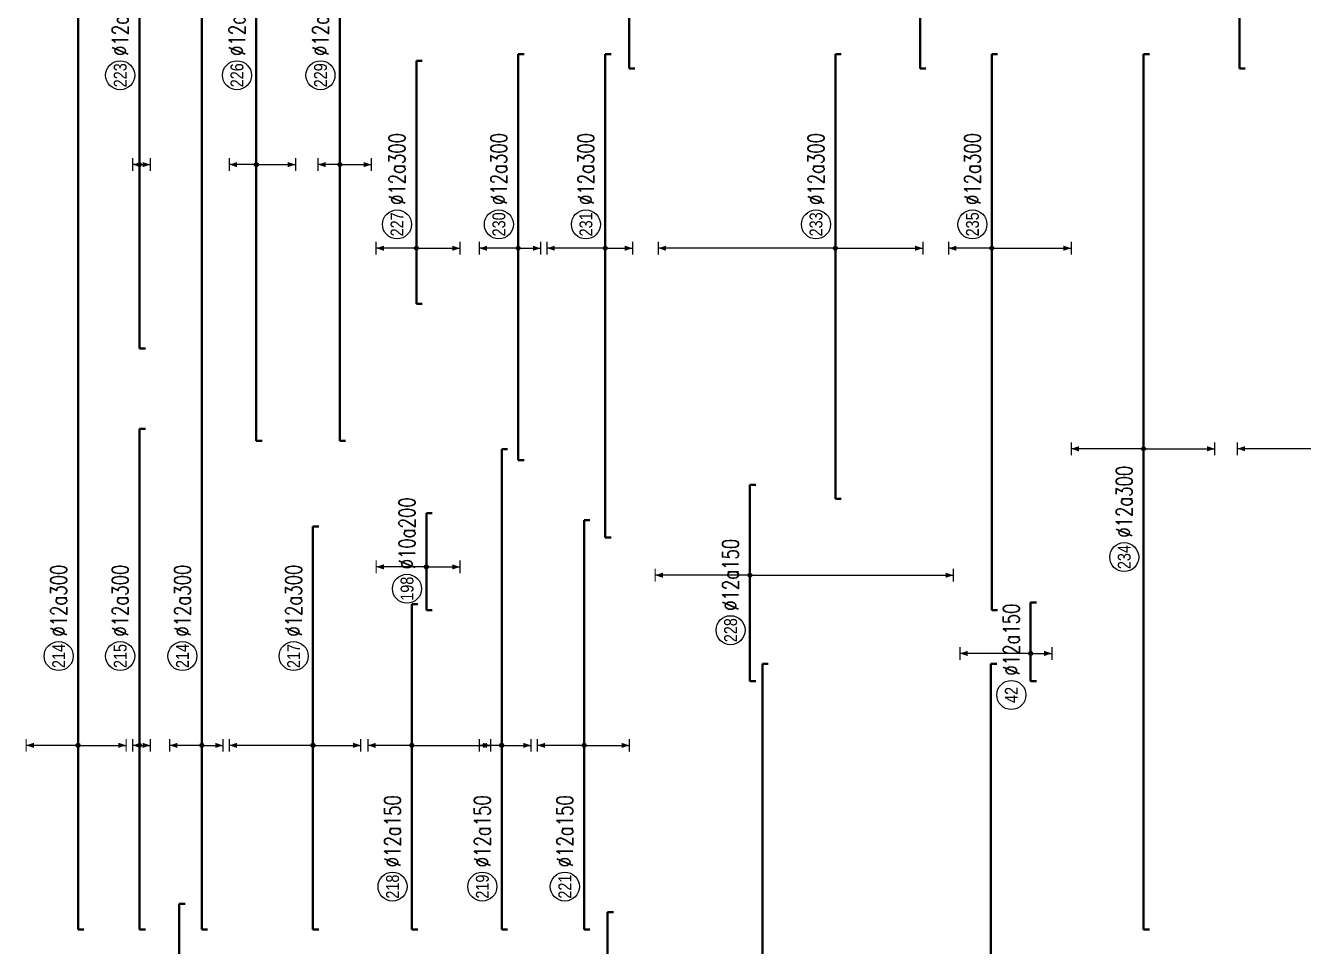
# Model space of a CAD drawing. Header units: millimetres. Extents: x -415354 to 883813, y -531490 to 486716.
# Drawn here: x 26480 to 66100, y -222997 to -194440 of the extents above; entities that cross this region are included whole.
import ezdxf
from ezdxf.enums import TextEntityAlignment as Align

# ---------------------------------------------------------------- set-up
doc = ezdxf.new("R2010")
doc.units = ezdxf.units.MM
doc.header["$MEASUREMENT"] = 0
for name, color, linetype, lineweight in [('NDC_S_DIM', 1, 'Continuous', 15), ('NDC_S_REBAR', 4, 'Continuous', 35), ('NDC_S_VN TEXT', 7, 'Continuous', 20)]:
    doc.layers.add(name, color=color, linetype=linetype, lineweight=lineweight)
doc.styles.add('ARIAL', font='arial.ttf', dxfattribs={"width": 0.8})
doc.styles.add('NDC_EN TXT', font='romans.shx', dxfattribs={"width": 0.8})

# ---------------------------------------------------------------- blocks, each defined once
blk = doc.blocks.new('*U479')
h = blk.add_hatch(color=6)
edge = h.paths.add_edge_path()
edge.add_arc((-2.99, 0), 0.3, 0, 360)
at = {"layer": 'NDC_S_DIM', "color": 8}
for q in [(-2.99, 6.79), (-2.99, -12.21)]:
    blk.add_line((-2.99, 0), q, dxfattribs=at)
for points in [[(-3.99, 6.79, 0.2, 0.2, 0), (-1.99, 6.79, 0, 0, 0)], [(-3.99, -12.21, 0.2, 0.2, 0), (-1.99, -12.21, 0, 0, 0)]]:
    blk.add_lwpolyline(points, format="xyseb", dxfattribs=at)
at = {"layer": 'NDC_S_DIM'}
blk.add_circle((-24.89, 3), 2.25, dxfattribs=at)
at = {"layer": 'NDC_S_DIM', "color": 6}
blk.add_circle((-2.99, 0), 0.3, dxfattribs=at)
at = {"layer": 'NDC_S_DIM', "color": 8}
for points in [[(-3.39, 5.59), (-2.99, 6.79), (-2.59, 5.59)], [(-3.39, -11.01), (-2.99, -12.21), (-2.59, -11.01)]]:
    blk.add_solid(points, dxfattribs=at)
at = {"layer": 'NDC_S_REBAR'}
for p, q in [((0, 0), (-31.53, 0)), ((-31.53, 0), (-31.53, -0.9)), ((0, 0), (18.92, 0)), ((18.92, 0), (18.92, -0.9)), ((-31.53, -0.9), (-31.53, -0.9)), ((18.92, -0.9), (18.92, -0.9))]:
    blk.add_line(p, q, dxfattribs=at)
at = {"layer": 'NDC_S_VN TEXT', "style": 'ARIAL', "width": 0.8}
blk.add_attdef('KHT', text='', height=2, dxfattribs=at).set_placement((-24.89, 3), align=Align.MIDDLE_CENTER)
at = {"layer": 'NDC_S_VN TEXT', "color": 3, "style": 'NDC_EN TXT', "width": 0.75}
blk.add_attdef('DKT', (-21.89, 1.75), '', height=2.5, dxfattribs=at)
blk = doc.blocks.new('*U394')
h = blk.add_hatch(color=6)
edge = h.paths.add_edge_path()
edge.add_arc((-2.99, 0), 0.3, 0, 360)
at = {"layer": 'NDC_S_DIM', "color": 8}
for q in [(-2.99, 16.12), (-2.99, -18.63)]:
    blk.add_line((-2.99, 0), q, dxfattribs=at)
for points in [[(-3.99, 16.12, 0.2, 0.2, 0), (-1.99, 16.12, 0, 0, 0)], [(-3.99, -18.63, 0.2, 0.2, 0), (-1.99, -18.63, 0, 0, 0)]]:
    blk.add_lwpolyline(points, format="xyseb", dxfattribs=at)
at = {"layer": 'NDC_S_DIM'}
blk.add_circle((-19.72, 3), 2.25, dxfattribs=at)
at = {"layer": 'NDC_S_DIM', "color": 6}
blk.add_circle((-2.99, 0), 0.3, dxfattribs=at)
at = {"layer": 'NDC_S_DIM', "color": 8}
for points in [[(-3.39, 14.92), (-2.99, 16.12), (-2.59, 14.92)], [(-3.39, -17.43), (-2.99, -18.63), (-2.59, -17.43)]]:
    blk.add_solid(points, dxfattribs=at)
at = {"layer": 'NDC_S_REBAR'}
for p, q in [((0, 0), (-118.19, 0)), ((-118.19, 0), (-118.19, -0.9)), ((0, 0), (46.51, 0)), ((46.51, 0), (46.51, -0.9)), ((-118.19, -0.9), (-118.19, -0.9)), ((46.51, -0.9), (46.51, -0.9))]:
    blk.add_line(p, q, dxfattribs=at)
at = {"layer": 'NDC_S_VN TEXT', "style": 'ARIAL', "width": 0.8}
blk.add_attdef('KHT', text='', height=2, dxfattribs=at).set_placement((-19.72, 3), align=Align.MIDDLE_CENTER)
at = {"layer": 'NDC_S_VN TEXT', "color": 3, "style": 'NDC_EN TXT', "width": 0.75}
blk.add_attdef('DKT', (-16.72, 1.75), '', height=2.5, dxfattribs=at)
blk = doc.blocks.new('*U407')
h = blk.add_hatch(color=6)
edge = h.paths.add_edge_path()
edge.add_arc((-2.99, 0), 0.3, 0, 360)
at = {"layer": 'NDC_S_DIM', "color": 8}
for q in [(-2.99, 5.95), (-2.99, -4.55)]:
    blk.add_line((-2.99, 0), q, dxfattribs=at)
for points in [[(-3.99, 5.95, 0.2, 0.2, 0), (-1.99, 5.95, 0, 0, 0)], [(-3.99, -4.55, 0.2, 0.2, 0), (-1.99, -4.55, 0, 0, 0)]]:
    blk.add_lwpolyline(points, format="xyseb", dxfattribs=at)
at = {"layer": 'NDC_S_DIM'}
blk.add_circle((-8.62, 3), 2.25, dxfattribs=at)
at = {"layer": 'NDC_S_DIM', "color": 6}
blk.add_circle((-2.99, 0), 0.3, dxfattribs=at)
at = {"layer": 'NDC_S_DIM', "color": 8}
for points in [[(-3.39, 4.75), (-2.99, 5.95), (-2.59, 4.75)], [(-3.39, -3.35), (-2.99, -4.55), (-2.59, -3.35)]]:
    blk.add_solid(points, dxfattribs=at)
at = {"layer": 'NDC_S_REBAR'}
for p, q in [((0, 0), (-35.19, 0)), ((-35.19, 0), (-35.19, -0.9)), ((0, 0), (26.51, 0)), ((26.51, 0), (26.51, -0.9)), ((-35.19, -0.9), (-35.19, -0.9)), ((26.51, -0.9), (26.51, -0.9))]:
    blk.add_line(p, q, dxfattribs=at)
at = {"layer": 'NDC_S_VN TEXT', "style": 'ARIAL', "width": 0.8}
blk.add_attdef('KHT', text='', height=2, dxfattribs=at).set_placement((-8.62, 3), align=Align.MIDDLE_CENTER)
at = {"layer": 'NDC_S_VN TEXT', "color": 3, "style": 'NDC_EN TXT', "width": 0.75}
blk.add_attdef('DKT', (-5.62, 1.75), '', height=2.5, dxfattribs=at)
blk = doc.blocks.new('*U409')
h = blk.add_hatch(color=6)
edge = h.paths.add_edge_path()
edge.add_arc((-2.99, 0), 0.3, 0, 360)
at = {"layer": 'NDC_S_DIM', "color": 8}
for q in [(-2.99, 8.08), (-2.99, -7.92)]:
    blk.add_line((-2.99, 0), q, dxfattribs=at)
for points in [[(-3.99, 8.08, 0.2, 0.2, 0), (-1.99, 8.08, 0, 0, 0)], [(-3.99, -7.92, 0.2, 0.2, 0), (-1.99, -7.92, 0, 0, 0)]]:
    blk.add_lwpolyline(points, format="xyseb", dxfattribs=at)
at = {"layer": 'NDC_S_DIM'}
blk.add_circle((2.1, 3), 2.25, dxfattribs=at)
at = {"layer": 'NDC_S_DIM', "color": 6}
blk.add_circle((-2.99, 0), 0.3, dxfattribs=at)
at = {"layer": 'NDC_S_DIM', "color": 8}
for points in [[(-3.39, 6.88), (-2.99, 8.08), (-2.59, 6.88)], [(-3.39, -6.72), (-2.99, -7.92), (-2.59, -6.72)]]:
    blk.add_solid(points, dxfattribs=at)
at = {"layer": 'NDC_S_REBAR'}
for p, q in [((0, 0), (-35.19, 0)), ((-35.19, 0), (-35.19, -0.9)), ((0, 0), (26.51, 0)), ((26.51, 0), (26.51, -0.9)), ((-35.19, -0.9), (-35.19, -0.9)), ((26.51, -0.9), (26.51, -0.9))]:
    blk.add_line(p, q, dxfattribs=at)
at = {"layer": 'NDC_S_VN TEXT', "style": 'ARIAL', "width": 0.8}
blk.add_attdef('KHT', text='', height=2, dxfattribs=at).set_placement((2.1, 3), align=Align.MIDDLE_CENTER)
at = {"layer": 'NDC_S_VN TEXT', "color": 3, "style": 'NDC_EN TXT', "width": 0.75}
blk.add_attdef('DKT', (5.1, 1.75), '', height=2.5, dxfattribs=at)
blk = doc.blocks.new('*U477')
h = blk.add_hatch(color=6)
edge = h.paths.add_edge_path()
edge.add_arc((-2.99, 0), 0.3, 0, 360)
at = {"layer": 'NDC_S_DIM', "color": 8}
for q in [(-2.99, 8.04), (-2.99, -7.46)]:
    blk.add_line((-2.99, 0), q, dxfattribs=at)
for points in [[(-3.99, 8.04, 0.2, 0.2, 0), (-1.99, 8.04, 0, 0, 0)], [(-3.99, -7.46, 0.2, 0.2, 0), (-1.99, -7.46, 0, 0, 0)]]:
    blk.add_lwpolyline(points, format="xyseb", dxfattribs=at)
at = {"layer": 'NDC_S_DIM'}
blk.add_circle((10.86, 3), 2.25, dxfattribs=at)
at = {"layer": 'NDC_S_DIM', "color": 6}
blk.add_circle((-2.99, 0), 0.3, dxfattribs=at)
at = {"layer": 'NDC_S_DIM', "color": 8}
for points in [[(-3.39, 6.84), (-2.99, 8.04), (-2.59, 6.84)], [(-3.39, -6.26), (-2.99, -7.46), (-2.59, -6.26)]]:
    blk.add_solid(points, dxfattribs=at)
at = {"layer": 'NDC_S_REBAR'}
for p, q in [((0, 0), (-31.53, 0)), ((-31.53, 0), (-31.53, -0.9)), ((0, 0), (183.67, 0)), ((183.67, 0), (183.67, -0.9)), ((-31.53, -0.9), (-31.53, -0.9)), ((183.67, -0.9), (183.67, -0.9))]:
    blk.add_line(p, q, dxfattribs=at)
at = {"layer": 'NDC_S_VN TEXT', "style": 'ARIAL', "width": 0.8}
blk.add_attdef('KHT', text='', height=2, dxfattribs=at).set_placement((10.86, 3), align=Align.MIDDLE_CENTER)
at = {"layer": 'NDC_S_VN TEXT', "color": 3, "style": 'NDC_EN TXT', "width": 0.75}
blk.add_attdef('DKT', (13.86, 1.75), '', height=2.5, dxfattribs=at)
blk = doc.blocks.new('*U483')
h = blk.add_hatch(color=6)
edge = h.paths.add_edge_path()
edge.add_arc((-2.99, 0), 0.3, 0, 360)
at = {"layer": 'NDC_S_DIM', "color": 8}
for q in [(-2.99, 22.73), (-2.99, -48.02)]:
    blk.add_line((-2.99, 0), q, dxfattribs=at)
for points in [[(-3.99, 22.73, 0.2, 0.2, 0), (-1.99, 22.73, 0, 0, 0)], [(-3.99, -48.02, 0.2, 0.2, 0), (-1.99, -48.02, 0, 0, 0)]]:
    blk.add_lwpolyline(points, format="xyseb", dxfattribs=at)
at = {"layer": 'NDC_S_DIM'}
blk.add_circle((10.86, 3), 2.25, dxfattribs=at)
at = {"layer": 'NDC_S_DIM', "color": 6}
blk.add_circle((-2.99, 0), 0.3, dxfattribs=at)
at = {"layer": 'NDC_S_DIM', "color": 8}
for points in [[(-3.39, 21.53), (-2.99, 22.73), (-2.59, 21.53)], [(-3.39, -46.82), (-2.99, -48.02), (-2.59, -46.82)]]:
    blk.add_solid(points, dxfattribs=at)
at = {"layer": 'NDC_S_REBAR'}
for p, q in [((0, 0), (-42.12, 0)), ((-42.12, 0), (-42.12, -0.9)), ((0, 0), (85.35, 0)), ((85.35, 0), (85.35, -0.9)), ((-42.12, -0.9), (-42.12, -0.9)), ((85.35, -0.9), (85.35, -0.9))]:
    blk.add_line(p, q, dxfattribs=at)
at = {"layer": 'NDC_S_VN TEXT', "style": 'ARIAL', "width": 0.8}
blk.add_attdef('KHT', text='', height=2, dxfattribs=at).set_placement((10.86, 3), align=Align.MIDDLE_CENTER)
at = {"layer": 'NDC_S_VN TEXT', "color": 3, "style": 'NDC_EN TXT', "width": 0.75}
blk.add_attdef('DKT', (13.86, 1.75), '', height=2.5, dxfattribs=at)
blk = doc.blocks.new('*U587')
h = blk.add_hatch(color=6)
edge = h.paths.add_edge_path()
edge.add_arc((-2.99, 0), 0.3, 0, 360)
at = {"layer": 'NDC_S_DIM', "color": 8}
for q in [(-2.99, 9.07), (-2.99, -6.92)]:
    blk.add_line((-2.99, 0), q, dxfattribs=at)
for points in [[(-3.99, 9.07, 0.2, 0.2, 0), (-1.99, 9.07, 0, 0, 0)], [(-3.99, -6.92, 0.2, 0.2, 0), (-1.99, -6.92, 0, 0, 0)]]:
    blk.add_lwpolyline(points, format="xyseb", dxfattribs=at)
at = {"layer": 'NDC_S_DIM'}
blk.add_circle((0.25, 3), 2.25, dxfattribs=at)
at = {"layer": 'NDC_S_DIM', "color": 6}
blk.add_circle((-2.99, 0), 0.3, dxfattribs=at)
at = {"layer": 'NDC_S_DIM', "color": 8}
for points in [[(-3.39, 7.87), (-2.99, 9.07), (-2.59, 7.87)], [(-3.39, -5.72), (-2.99, -6.92), (-2.59, -5.72)]]:
    blk.add_solid(points, dxfattribs=at)
at = {"layer": 'NDC_S_REBAR'}
for p, q in [((0, 0), (-35.97, 0)), ((-35.97, 0), (-35.97, -0.9)), ((0, 0), (25.73, 0)), ((25.73, 0), (25.73, -0.9)), ((-35.97, -0.9), (-35.97, -0.9)), ((25.73, -0.9), (25.73, -0.9))]:
    blk.add_line(p, q, dxfattribs=at)
at = {"layer": 'NDC_S_VN TEXT', "style": 'ARIAL', "width": 0.8}
blk.add_attdef('KHT', text='', height=2, dxfattribs=at).set_placement((0.25, 3), align=Align.MIDDLE_CENTER)
at = {"layer": 'NDC_S_VN TEXT', "color": 3, "style": 'NDC_EN TXT', "width": 0.75}
blk.add_attdef('DKT', (3.25, 1.75), '', height=2.5, dxfattribs=at)
blk = doc.blocks.new('*U597')
h = blk.add_hatch(color=6)
edge = h.paths.add_edge_path()
edge.add_arc((-2.99, 0), 0.3, 0, 360)
at = {"layer": 'NDC_S_DIM', "color": 8}
for q in [(-2.99, 31.64), (-2.99, -9.61)]:
    blk.add_line((-2.99, 0), q, dxfattribs=at)
for points in [[(-3.99, 31.64, 0.2, 0.2, 0), (-1.99, 31.64, 0, 0, 0)], [(-3.99, -9.61, 0.2, 0.2, 0), (-1.99, -9.61, 0, 0, 0)]]:
    blk.add_lwpolyline(points, format="xyseb", dxfattribs=at)
at = {"layer": 'NDC_S_DIM'}
blk.add_circle((-19.79, 3), 2.25, dxfattribs=at)
at = {"layer": 'NDC_S_DIM', "color": 6}
blk.add_circle((-2.99, 0), 0.3, dxfattribs=at)
at = {"layer": 'NDC_S_DIM', "color": 8}
for points in [[(-3.39, 30.44), (-2.99, 31.64), (-2.59, 30.44)], [(-3.39, -8.41), (-2.99, -9.61), (-2.59, -8.41)]]:
    blk.add_solid(points, dxfattribs=at)
at = {"layer": 'NDC_S_REBAR'}
for p, q in [((0, 0), (-77.52, 0)), ((-77.52, 0), (-77.52, -0.9)), ((0, 0), (58.18, 0)), ((58.18, 0), (58.18, -0.9)), ((-77.52, -0.9), (-77.52, -0.9)), ((58.18, -0.9), (58.18, -0.9))]:
    blk.add_line(p, q, dxfattribs=at)
at = {"layer": 'NDC_S_VN TEXT', "style": 'ARIAL', "width": 0.8}
blk.add_attdef('KHT', text='', height=2, dxfattribs=at).set_placement((-19.79, 3), align=Align.MIDDLE_CENTER)
at = {"layer": 'NDC_S_VN TEXT', "color": 3, "style": 'NDC_EN TXT', "width": 0.75}
blk.add_attdef('DKT', (-16.79, 1.75), '', height=2.5, dxfattribs=at)
blk = doc.blocks.new('*U1023')
h = blk.add_hatch(color=6)
edge = h.paths.add_edge_path()
edge.add_arc((-2.99, 0), 0.3, 0, 360)
at = {"layer": 'NDC_S_DIM', "color": 8}
for q in [(-2.99, 14.88), (-2.99, -2.37)]:
    blk.add_line((-2.99, 0), q, dxfattribs=at)
for points in [[(-3.99, 14.88, 0.2, 0.2, 0), (-1.99, 14.88, 0, 0, 0)], [(-3.99, -2.37, 0.2, 0.2, 0), (-1.99, -2.37, 0, 0, 0)]]:
    blk.add_lwpolyline(points, format="xyseb", dxfattribs=at)
at = {"layer": 'NDC_S_DIM'}
blk.add_circle((10.86, 3), 2.25, dxfattribs=at)
at = {"layer": 'NDC_S_DIM', "color": 6}
blk.add_circle((-2.99, 0), 0.3, dxfattribs=at)
at = {"layer": 'NDC_S_DIM', "color": 8}
for points in [[(-3.39, 13.68), (-2.99, 14.88), (-2.59, 13.68)], [(-3.39, -1.17), (-2.99, -2.37), (-2.59, -1.17)]]:
    blk.add_solid(points, dxfattribs=at)
at = {"layer": 'NDC_S_REBAR'}
for p, q in [((0, 0), (-42.12, 0)), ((-42.12, 0), (-42.12, -0.9)), ((0, 0), (84.08, 0)), ((84.08, 0), (84.08, -0.9)), ((-42.12, -0.9), (-42.12, -0.9)), ((84.08, -0.9), (84.08, -0.9))]:
    blk.add_line(p, q, dxfattribs=at)
at = {"layer": 'NDC_S_VN TEXT', "style": 'ARIAL', "width": 0.8}
blk.add_attdef('KHT', text='', height=2, dxfattribs=at).set_placement((10.86, 3), align=Align.MIDDLE_CENTER)
at = {"layer": 'NDC_S_VN TEXT', "color": 3, "style": 'NDC_EN TXT', "width": 0.75}
blk.add_attdef('DKT', (13.86, 1.75), '', height=2.5, dxfattribs=at)
blk = doc.blocks.new('*U1024')
h = blk.add_hatch(color=6)
edge = h.paths.add_edge_path()
edge.add_arc((-2.99, 0), 0.3, 0, 360)
at = {"layer": 'NDC_S_DIM', "color": 8}
for q in [(-2.99, 15.81), (-2.99, -16.94)]:
    blk.add_line((-2.99, 0), q, dxfattribs=at)
for points in [[(-3.99, 15.81, 0.2, 0.2, 0), (-1.99, 15.81, 0, 0, 0)], [(-3.99, -16.94, 0.2, 0.2, 0), (-1.99, -16.94, 0, 0, 0)]]:
    blk.add_lwpolyline(points, format="xyseb", dxfattribs=at)
at = {"layer": 'NDC_S_DIM'}
blk.add_circle((-19.72, 3), 2.25, dxfattribs=at)
at = {"layer": 'NDC_S_DIM', "color": 6}
blk.add_circle((-2.99, 0), 0.3, dxfattribs=at)
at = {"layer": 'NDC_S_DIM', "color": 8}
for points in [[(-3.39, 14.61), (-2.99, 15.81), (-2.59, 14.61)], [(-3.39, -15.74), (-2.99, -16.94), (-2.59, -15.74)]]:
    blk.add_solid(points, dxfattribs=at)
at = {"layer": 'NDC_S_REBAR'}
for p, q in [((0, 0), (-102.69, 0)), ((-102.69, 0), (-102.69, -0.9)), ((0, 0), (46.51, 0)), ((46.51, 0), (46.51, -0.9)), ((-102.69, -0.9), (-102.69, -0.9)), ((46.51, -0.9), (46.51, -0.9))]:
    blk.add_line(p, q, dxfattribs=at)
at = {"layer": 'NDC_S_VN TEXT', "style": 'ARIAL', "width": 0.8}
blk.add_attdef('KHT', text='', height=2, dxfattribs=at).set_placement((-19.72, 3), align=Align.MIDDLE_CENTER)
at = {"layer": 'NDC_S_VN TEXT', "color": 3, "style": 'NDC_EN TXT', "width": 0.75}
blk.add_attdef('DKT', (-16.72, 1.75), '', height=2.5, dxfattribs=at)
blk = doc.blocks.new('*U1026')
h = blk.add_hatch(color=6)
edge = h.paths.add_edge_path()
edge.add_arc((-2.99, 0), 0.3, 0, 360)
at = {"layer": 'NDC_S_DIM', "color": 8}
for q in [(-2.99, 7.78), (-2.99, -5.22)]:
    blk.add_line((-2.99, 0), q, dxfattribs=at)
for points in [[(-3.99, 7.78, 0.2, 0.2, 0), (-1.99, 7.78, 0, 0, 0)], [(-3.99, -5.22, 0.2, 0.2, 0), (-1.99, -5.22, 0, 0, 0)]]:
    blk.add_lwpolyline(points, format="xyseb", dxfattribs=at)
at = {"layer": 'NDC_S_DIM'}
blk.add_circle((-6.37, 3), 2.25, dxfattribs=at)
at = {"layer": 'NDC_S_DIM', "color": 6}
blk.add_circle((-2.99, 0), 0.3, dxfattribs=at)
at = {"layer": 'NDC_S_DIM', "color": 8}
for points in [[(-3.39, 6.58), (-2.99, 7.78), (-2.59, 6.58)], [(-3.39, -4.02), (-2.99, -5.22), (-2.59, -4.02)]]:
    blk.add_solid(points, dxfattribs=at)
at = {"layer": 'NDC_S_REBAR'}
for p, q in [((0, 0), (-9.7, 0)), ((-9.7, 0), (-9.7, -0.9)), ((0, 0), (5.35, 0)), ((5.35, 0), (5.35, -0.9)), ((-9.7, -0.9), (-9.7, -0.9)), ((5.35, -0.9), (5.35, -0.9))]:
    blk.add_line(p, q, dxfattribs=at)
at = {"layer": 'NDC_S_VN TEXT', "style": 'ARIAL', "width": 0.8}
blk.add_attdef('KHT', text='', height=2, dxfattribs=at).set_placement((-6.37, 3), align=Align.MIDDLE_CENTER)
at = {"layer": 'NDC_S_VN TEXT', "color": 3, "style": 'NDC_EN TXT', "width": 0.75}
blk.add_attdef('DKT', (-3.37, 1.75), '', height=2.5, dxfattribs=at)
blk = doc.blocks.new('*U1027')
h = blk.add_hatch(color=6)
edge = h.paths.add_edge_path()
edge.add_arc((-2.99, 0), 0.3, 0, 360)
at = {"layer": 'NDC_S_DIM', "color": 8}
for q in [(-2.99, 1.07), (-2.99, -1.68)]:
    blk.add_line((-2.99, 0), q, dxfattribs=at)
for points in [[(-3.99, 1.07, 0.2, 0.2, 0), (-1.99, 1.07, 0, 0, 0)], [(-3.99, -1.68, 0.2, 0.2, 0), (-1.99, -1.68, 0, 0, 0)]]:
    blk.add_lwpolyline(points, format="xyseb", dxfattribs=at)
at = {"layer": 'NDC_S_DIM'}
blk.add_circle((10.86, 3), 2.25, dxfattribs=at)
at = {"layer": 'NDC_S_DIM', "color": 6}
blk.add_circle((-2.99, 0), 0.3, dxfattribs=at)
at = {"layer": 'NDC_S_DIM', "color": 8}
for points in [[(-3.39, -0.13), (-2.99, 1.07), (-2.59, -0.13)], [(-3.39, -0.48), (-2.99, -1.68), (-2.59, -0.48)]]:
    blk.add_solid(points, dxfattribs=at)
at = {"layer": 'NDC_S_REBAR'}
for p, q in [((0, 0), (-31.53, 0)), ((-31.53, 0), (-31.53, -0.9)), ((0, 0), (46.07, 0)), ((46.07, 0), (46.07, -0.9)), ((-31.53, -0.9), (-31.53, -0.9)), ((46.07, -0.9), (46.07, -0.9))]:
    blk.add_line(p, q, dxfattribs=at)
at = {"layer": 'NDC_S_VN TEXT', "style": 'ARIAL', "width": 0.8}
blk.add_attdef('KHT', text='', height=2, dxfattribs=at).set_placement((10.86, 3), align=Align.MIDDLE_CENTER)
at = {"layer": 'NDC_S_VN TEXT', "color": 3, "style": 'NDC_EN TXT', "width": 0.75}
blk.add_attdef('DKT', (13.86, 1.75), '', height=2.5, dxfattribs=at)
blk = doc.blocks.new('*U1028')
h = blk.add_hatch(color=6)
edge = h.paths.add_edge_path()
edge.add_arc((-2.99, 0), 0.3, 0, 360)
at = {"layer": 'NDC_S_DIM', "color": 8}
for q in [(-2.99, 1.07), (-2.99, -1.68)]:
    blk.add_line((-2.99, 0), q, dxfattribs=at)
for points in [[(-3.99, 1.07, 0.2, 0.2, 0), (-1.99, 1.07, 0, 0, 0)], [(-3.99, -1.68, 0.2, 0.2, 0), (-1.99, -1.68, 0, 0, 0)]]:
    blk.add_lwpolyline(points, format="xyseb", dxfattribs=at)
at = {"layer": 'NDC_S_DIM'}
blk.add_circle((10.86, 3), 2.25, dxfattribs=at)
at = {"layer": 'NDC_S_DIM', "color": 6}
blk.add_circle((-2.99, 0), 0.3, dxfattribs=at)
at = {"layer": 'NDC_S_DIM', "color": 8}
for points in [[(-3.39, -0.13), (-2.99, 1.07), (-2.59, -0.13)], [(-3.39, -0.48), (-2.99, -1.68), (-2.59, -0.48)]]:
    blk.add_solid(points, dxfattribs=at)
at = {"layer": 'NDC_S_REBAR'}
for p, q in [((0, 0), (-31.53, 0)), ((-31.53, 0), (-31.53, -0.9)), ((0, 0), (93.62, 0)), ((93.62, 0), (93.62, -0.9)), ((-31.53, -0.9), (-31.53, -0.9)), ((93.62, -0.9), (93.62, -0.9))]:
    blk.add_line(p, q, dxfattribs=at)
at = {"layer": 'NDC_S_VN TEXT', "style": 'ARIAL', "width": 0.8}
blk.add_attdef('KHT', text='', height=2, dxfattribs=at).set_placement((10.86, 3), align=Align.MIDDLE_CENTER)
at = {"layer": 'NDC_S_VN TEXT', "color": 3, "style": 'NDC_EN TXT', "width": 0.75}
blk.add_attdef('DKT', (13.86, 1.75), '', height=2.5, dxfattribs=at)
blk = doc.blocks.new('*U1029')
h = blk.add_hatch(color=6)
edge = h.paths.add_edge_path()
edge.add_arc((-2.99, 0), 0.3, 0, 360)
at = {"layer": 'NDC_S_DIM', "color": 8}
for q in [(-2.99, 4.97), (-2.99, -3.28)]:
    blk.add_line((-2.99, 0), q, dxfattribs=at)
for points in [[(-3.99, 4.97, 0.2, 0.2, 0), (-1.99, 4.97, 0, 0, 0)], [(-3.99, -3.28, 0.2, 0.2, 0), (-1.99, -3.28, 0, 0, 0)]]:
    blk.add_lwpolyline(points, format="xyseb", dxfattribs=at)
at = {"layer": 'NDC_S_DIM'}
blk.add_circle((10.86, 3), 2.25, dxfattribs=at)
at = {"layer": 'NDC_S_DIM', "color": 6}
blk.add_circle((-2.99, 0), 0.3, dxfattribs=at)
at = {"layer": 'NDC_S_DIM', "color": 8}
for points in [[(-3.39, 3.77), (-2.99, 4.97), (-2.59, 3.77)], [(-3.39, -2.08), (-2.99, -3.28), (-2.59, -2.08)]]:
    blk.add_solid(points, dxfattribs=at)
at = {"layer": 'NDC_S_REBAR'}
for p, q in [((0, 0), (-31.53, 0)), ((-31.53, 0), (-31.53, -0.9)), ((0, 0), (183.67, 0)), ((183.67, 0), (183.67, -0.9)), ((-31.53, -0.9), (-31.53, -0.9)), ((183.67, -0.9), (183.67, -0.9))]:
    blk.add_line(p, q, dxfattribs=at)
at = {"layer": 'NDC_S_VN TEXT', "style": 'ARIAL', "width": 0.8}
blk.add_attdef('KHT', text='', height=2, dxfattribs=at).set_placement((10.86, 3), align=Align.MIDDLE_CENTER)
at = {"layer": 'NDC_S_VN TEXT', "color": 3, "style": 'NDC_EN TXT', "width": 0.75}
blk.add_attdef('DKT', (13.86, 1.75), '', height=2.5, dxfattribs=at)
blk = doc.blocks.new('*U1030')
h = blk.add_hatch(color=6)
edge = h.paths.add_edge_path()
edge.add_arc((-2.99, 0), 0.3, 0, 360)
at = {"layer": 'NDC_S_DIM', "color": 8}
for q in [(-2.99, 12.96), (-2.99, -7.41)]:
    blk.add_line((-2.99, 0), q, dxfattribs=at)
for points in [[(-3.99, 12.96, 0.2, 0.2, 0), (-1.99, 12.96, 0, 0, 0)], [(-3.99, -7.41, 0.2, 0.2, 0), (-1.99, -7.41, 0, 0, 0)]]:
    blk.add_lwpolyline(points, format="xyseb", dxfattribs=at)
at = {"layer": 'NDC_S_DIM'}
blk.add_circle((10.86, 3), 2.25, dxfattribs=at)
at = {"layer": 'NDC_S_DIM', "color": 6}
blk.add_circle((-2.99, 0), 0.3, dxfattribs=at)
at = {"layer": 'NDC_S_DIM', "color": 8}
for points in [[(-3.39, 11.76), (-2.99, 12.96), (-2.59, 11.76)], [(-3.39, -6.21), (-2.99, -7.41), (-2.59, -6.21)]]:
    blk.add_solid(points, dxfattribs=at)
at = {"layer": 'NDC_S_REBAR'}
for p, q in [((0, 0), (-31.53, 0)), ((-31.53, 0), (-31.53, -0.9)), ((0, 0), (30.92, 0)), ((30.92, 0), (30.92, -0.9)), ((-31.53, -0.9), (-31.53, -0.9)), ((30.92, -0.9), (30.92, -0.9))]:
    blk.add_line(p, q, dxfattribs=at)
at = {"layer": 'NDC_S_VN TEXT', "style": 'ARIAL', "width": 0.8}
blk.add_attdef('KHT', text='', height=2, dxfattribs=at).set_placement((10.86, 3), align=Align.MIDDLE_CENTER)
at = {"layer": 'NDC_S_VN TEXT', "color": 3, "style": 'NDC_EN TXT', "width": 0.75}
blk.add_attdef('DKT', (13.86, 1.75), '', height=2.5, dxfattribs=at)
blk = doc.blocks.new('*U1031')
h = blk.add_hatch(color=6)
edge = h.paths.add_edge_path()
edge.add_arc((-2.99, 0), 0.3, 0, 360)
at = {"layer": 'NDC_S_DIM', "color": 8}
for q in [(-2.99, 4.17), (-2.99, -6.08)]:
    blk.add_line((-2.99, 0), q, dxfattribs=at)
for points in [[(-3.99, 4.17, 0.2, 0.2, 0), (-1.99, 4.17, 0, 0, 0)], [(-3.99, -6.08, 0.2, 0.2, 0), (-1.99, -6.08, 0, 0, 0)]]:
    blk.add_lwpolyline(points, format="xyseb", dxfattribs=at)
at = {"layer": 'NDC_S_DIM'}
blk.add_circle((10.86, 3), 2.25, dxfattribs=at)
at = {"layer": 'NDC_S_DIM', "color": 6}
blk.add_circle((-2.99, 0), 0.3, dxfattribs=at)
at = {"layer": 'NDC_S_DIM', "color": 8}
for points in [[(-3.39, 2.97), (-2.99, 4.17), (-2.59, 2.97)], [(-3.39, -4.88), (-2.99, -6.08), (-2.59, -4.88)]]:
    blk.add_solid(points, dxfattribs=at)
at = {"layer": 'NDC_S_REBAR'}
for p, q in [((0, 0), (-45.83, 0)), ((-45.83, 0), (-45.83, -0.9)), ((0, 0), (93.62, 0)), ((93.62, 0), (93.62, -0.9)), ((-45.83, -0.9), (-45.83, -0.9)), ((93.62, -0.9), (93.62, -0.9))]:
    blk.add_line(p, q, dxfattribs=at)
at = {"layer": 'NDC_S_VN TEXT', "style": 'ARIAL', "width": 0.8}
blk.add_attdef('KHT', text='', height=2, dxfattribs=at).set_placement((10.86, 3), align=Align.MIDDLE_CENTER)
at = {"layer": 'NDC_S_VN TEXT', "color": 3, "style": 'NDC_EN TXT', "width": 0.75}
blk.add_attdef('DKT', (13.86, 1.75), '', height=2.5, dxfattribs=at)
blk = doc.blocks.new('*U1032')
h = blk.add_hatch(color=6)
edge = h.paths.add_edge_path()
edge.add_arc((-2.99, 0), 0.3, 0, 360)
at = {"layer": 'NDC_S_DIM', "color": 8}
for q in [(-2.99, 3.37), (-2.99, -4.88)]:
    blk.add_line((-2.99, 0), q, dxfattribs=at)
for points in [[(-3.99, 3.37, 0.2, 0.2, 0), (-1.99, 3.37, 0, 0, 0)], [(-3.99, -4.88, 0.2, 0.2, 0), (-1.99, -4.88, 0, 0, 0)]]:
    blk.add_lwpolyline(points, format="xyseb", dxfattribs=at)
at = {"layer": 'NDC_S_DIM'}
blk.add_circle((10.86, 3), 2.25, dxfattribs=at)
at = {"layer": 'NDC_S_DIM', "color": 6}
blk.add_circle((-2.99, 0), 0.3, dxfattribs=at)
at = {"layer": 'NDC_S_DIM', "color": 8}
for points in [[(-3.39, 2.17), (-2.99, 3.37), (-2.59, 2.17)], [(-3.39, -3.68), (-2.99, -4.88), (-2.59, -3.68)]]:
    blk.add_solid(points, dxfattribs=at)
at = {"layer": 'NDC_S_REBAR'}
for p, q in [((0, 0), (-45.83, 0)), ((-45.83, 0), (-45.83, -0.9)), ((0, 0), (200.12, 0)), ((200.12, 0), (200.12, -0.9)), ((-45.83, -0.9), (-45.83, -0.9)), ((200.12, -0.9), (200.12, -0.9))]:
    blk.add_line(p, q, dxfattribs=at)
at = {"layer": 'NDC_S_VN TEXT', "style": 'ARIAL', "width": 0.8}
blk.add_attdef('KHT', text='', height=2, dxfattribs=at).set_placement((10.86, 3), align=Align.MIDDLE_CENTER)
at = {"layer": 'NDC_S_VN TEXT', "color": 3, "style": 'NDC_EN TXT', "width": 0.75}
blk.add_attdef('DKT', (13.86, 1.75), '', height=2.5, dxfattribs=at)
blk = doc.blocks.new('*U1036')
h = blk.add_hatch(color=6)
edge = h.paths.add_edge_path()
edge.add_arc((-2.99, 0), 0.3, 0, 360)
at = {"layer": 'NDC_S_DIM', "color": 8}
for q in [(-2.99, 3.46), (-2.99, -4.54)]:
    blk.add_line((-2.99, 0), q, dxfattribs=at)
for points in [[(-3.99, 3.46, 0.2, 0.2, 0), (-1.99, 3.46, 0, 0, 0)], [(-3.99, -4.54, 0.2, 0.2, 0), (-1.99, -4.54, 0, 0, 0)]]:
    blk.add_lwpolyline(points, format="xyseb", dxfattribs=at)
at = {"layer": 'NDC_S_DIM'}
blk.add_circle((-24.89, 3), 2.25, dxfattribs=at)
at = {"layer": 'NDC_S_DIM', "color": 6}
blk.add_circle((-2.99, 0), 0.3, dxfattribs=at)
at = {"layer": 'NDC_S_DIM', "color": 8}
for points in [[(-3.39, 2.26), (-2.99, 3.46), (-2.59, 2.26)], [(-3.39, -3.34), (-2.99, -4.54), (-2.59, -3.34)]]:
    blk.add_solid(points, dxfattribs=at)
at = {"layer": 'NDC_S_REBAR'}
for p, q in [((0, 0), (-31.53, 0)), ((-31.53, 0), (-31.53, -0.9)), ((0, 0), (42.92, 0)), ((42.92, 0), (42.92, -0.9)), ((-31.53, -0.9), (-31.53, -0.9)), ((42.92, -0.9), (42.92, -0.9))]:
    blk.add_line(p, q, dxfattribs=at)
at = {"layer": 'NDC_S_VN TEXT', "style": 'ARIAL', "width": 0.8}
blk.add_attdef('KHT', text='', height=2, dxfattribs=at).set_placement((-24.89, 3), align=Align.MIDDLE_CENTER)
at = {"layer": 'NDC_S_VN TEXT', "color": 3, "style": 'NDC_EN TXT', "width": 0.75}
blk.add_attdef('DKT', (-21.89, 1.75), '', height=2.5, dxfattribs=at)
blk = doc.blocks.new('*U1037')
h = blk.add_hatch(color=6)
edge = h.paths.add_edge_path()
edge.add_arc((-2.99, 0), 0.3, 0, 360)
at = {"layer": 'NDC_S_DIM', "color": 8}
for q in [(-2.99, 7.25), (-2.99, -7)]:
    blk.add_line((-2.99, 0), q, dxfattribs=at)
for points in [[(-3.99, 7.25, 0.2, 0.2, 0), (-1.99, 7.25, 0, 0, 0)], [(-3.99, -7, 0.2, 0.2, 0), (-1.99, -7, 0, 0, 0)]]:
    blk.add_lwpolyline(points, format="xyseb", dxfattribs=at)
at = {"layer": 'NDC_S_DIM'}
blk.add_circle((-24.89, 3), 2.25, dxfattribs=at)
at = {"layer": 'NDC_S_DIM', "color": 6}
blk.add_circle((-2.99, 0), 0.3, dxfattribs=at)
at = {"layer": 'NDC_S_DIM', "color": 8}
for points in [[(-3.39, 6.05), (-2.99, 7.25), (-2.59, 6.05)], [(-3.39, -5.8), (-2.99, -7), (-2.59, -5.8)]]:
    blk.add_solid(points, dxfattribs=at)
at = {"layer": 'NDC_S_REBAR'}
for p, q in [((0, 0), (-31.53, 0)), ((-31.53, 0), (-31.53, -0.9)), ((0, 0), (31.92, 0)), ((31.92, 0), (31.92, -0.9)), ((-31.53, -0.9), (-31.53, -0.9)), ((31.92, -0.9), (31.92, -0.9))]:
    blk.add_line(p, q, dxfattribs=at)
at = {"layer": 'NDC_S_VN TEXT', "style": 'ARIAL', "width": 0.8}
blk.add_attdef('KHT', text='', height=2, dxfattribs=at).set_placement((-24.89, 3), align=Align.MIDDLE_CENTER)
at = {"layer": 'NDC_S_VN TEXT', "color": 3, "style": 'NDC_EN TXT', "width": 0.75}
blk.add_attdef('DKT', (-21.89, 1.75), '', height=2.5, dxfattribs=at)
blk = doc.blocks.new('*U1038')
h = blk.add_hatch(color=6)
edge = h.paths.add_edge_path()
edge.add_arc((-2.99, 0), 0.3, 0, 360)
at = {"layer": 'NDC_S_DIM', "color": 8}
for q in [(-2.99, 14.69), (-2.99, -31.55)]:
    blk.add_line((-2.99, 0), q, dxfattribs=at)
for points in [[(-3.99, 14.69, 0.2, 0.2, 0), (-1.99, 14.69, 0, 0, 0)], [(-3.99, -31.55, 0.2, 0.2, 0), (-1.99, -31.55, 0, 0, 0)]]:
    blk.add_lwpolyline(points, format="xyseb", dxfattribs=at)
at = {"layer": 'NDC_S_DIM'}
blk.add_circle((-11.51, 3), 2.25, dxfattribs=at)
at = {"layer": 'NDC_S_DIM', "color": 6}
blk.add_circle((-2.99, 0), 0.3, dxfattribs=at)
at = {"layer": 'NDC_S_DIM', "color": 8}
for points in [[(-3.39, 13.49), (-2.99, 14.69), (-2.59, 13.49)], [(-3.39, -30.35), (-2.99, -31.55), (-2.59, -30.35)]]:
    blk.add_solid(points, dxfattribs=at)
at = {"layer": 'NDC_S_REBAR'}
for p, q in [((0, 0), (-19.41, 0)), ((-19.41, 0), (-19.41, -0.9)), ((0, 0), (11.04, 0)), ((11.04, 0), (11.04, -0.9)), ((-19.41, -0.9), (-19.41, -0.9)), ((11.04, -0.9), (11.04, -0.9))]:
    blk.add_line(p, q, dxfattribs=at)
at = {"layer": 'NDC_S_VN TEXT', "style": 'ARIAL', "width": 0.8}
blk.add_attdef('KHT', text='', height=2, dxfattribs=at).set_placement((-11.51, 3), align=Align.MIDDLE_CENTER)
at = {"layer": 'NDC_S_VN TEXT', "color": 3, "style": 'NDC_EN TXT', "width": 0.75}
blk.add_attdef('DKT', (-8.51, 1.75), '', height=2.5, dxfattribs=at)
blk = doc.blocks.new('*U1039')
h = blk.add_hatch(color=6)
edge = h.paths.add_edge_path()
edge.add_arc((-2.99, 0), 0.3, 0, 360)
at = {"layer": 'NDC_S_DIM', "color": 8}
for q in [(-2.99, 10.96), (-2.99, -3.29)]:
    blk.add_line((-2.99, 0), q, dxfattribs=at)
for points in [[(-3.99, 10.96, 0.2, 0.2, 0), (-1.99, 10.96, 0, 0, 0)], [(-3.99, -3.29, 0.2, 0.2, 0), (-1.99, -3.29, 0, 0, 0)]]:
    blk.add_lwpolyline(points, format="xyseb", dxfattribs=at)
at = {"layer": 'NDC_S_DIM'}
blk.add_circle((-9.43, 3), 2.25, dxfattribs=at)
at = {"layer": 'NDC_S_DIM', "color": 6}
blk.add_circle((-2.99, 0), 0.3, dxfattribs=at)
at = {"layer": 'NDC_S_DIM', "color": 8}
for points in [[(-3.39, 9.76), (-2.99, 10.96), (-2.59, 9.76)], [(-3.39, -2.09), (-2.99, -3.29), (-2.59, -2.09)]]:
    blk.add_solid(points, dxfattribs=at)
at = {"layer": 'NDC_S_REBAR'}
for p, q in [((0, 0), (-7.28, 0)), ((-7.28, 0), (-7.28, -0.9)), ((0, 0), (4.92, 0)), ((4.92, 0), (4.92, -0.9)), ((-7.28, -0.9), (-7.28, -0.9)), ((4.92, -0.9), (4.92, -0.9))]:
    blk.add_line(p, q, dxfattribs=at)
at = {"layer": 'NDC_S_VN TEXT', "style": 'ARIAL', "width": 0.8}
blk.add_attdef('KHT', text='', height=2, dxfattribs=at).set_placement((-9.43, 3), align=Align.MIDDLE_CENTER)
at = {"layer": 'NDC_S_VN TEXT', "color": 3, "style": 'NDC_EN TXT', "width": 0.75}
blk.add_attdef('DKT', (-6.43, 1.75), '', height=2.5, dxfattribs=at)
blk = doc.blocks.new('*U1040')
h = blk.add_hatch(color=6)
edge = h.paths.add_edge_path()
edge.add_arc((-2.99, 0), 0.3, 0, 360)
at = {"layer": 'NDC_S_DIM', "color": 8}
for q in [(-2.99, 6.24), (-2.99, -6.76)]:
    blk.add_line((-2.99, 0), q, dxfattribs=at)
for points in [[(-3.99, 6.24, 0.2, 0.2, 0), (-1.99, 6.24, 0, 0, 0)], [(-3.99, -6.76, 0.2, 0.2, 0), (-1.99, -6.76, 0, 0, 0)]]:
    blk.add_lwpolyline(points, format="xyseb", dxfattribs=at)
at = {"layer": 'NDC_S_DIM'}
blk.add_circle((0.71, 3), 2.25, dxfattribs=at)
at = {"layer": 'NDC_S_DIM', "color": 6}
blk.add_circle((-2.99, 0), 0.3, dxfattribs=at)
at = {"layer": 'NDC_S_DIM', "color": 8}
for points in [[(-3.39, 5.04), (-2.99, 6.24), (-2.59, 5.04)], [(-3.39, -5.56), (-2.99, -6.76), (-2.59, -5.56)]]:
    blk.add_solid(points, dxfattribs=at)
at = {"layer": 'NDC_S_REBAR'}
for p, q in [((0, 0), (-11.61, 0)), ((-11.61, 0), (-11.61, -0.9)), ((0, 0), (26.09, 0)), ((26.09, 0), (26.09, -0.9)), ((-11.61, -0.9), (-11.61, -0.9)), ((26.09, -0.9), (26.09, -0.9))]:
    blk.add_line(p, q, dxfattribs=at)
at = {"layer": 'NDC_S_VN TEXT', "style": 'ARIAL', "width": 0.8}
blk.add_attdef('KHT', text='', height=2, dxfattribs=at).set_placement((0.71, 3), align=Align.MIDDLE_CENTER)
at = {"layer": 'NDC_S_VN TEXT', "color": 3, "style": 'NDC_EN TXT', "width": 0.75}
blk.add_attdef('DKT', (3.71, 1.75), '', height=2.5, dxfattribs=at)
blk = doc.blocks.new('*U1041')
h = blk.add_hatch(color=6)
edge = h.paths.add_edge_path()
edge.add_arc((-2.99, 0), 0.3, 0, 360)
at = {"layer": 'NDC_S_DIM', "color": 8}
for q in [(-2.99, 6.02), (-2.99, -3.48)]:
    blk.add_line((-2.99, 0), q, dxfattribs=at)
for points in [[(-3.99, 6.02, 0.2, 0.2, 0), (-1.99, 6.02, 0, 0, 0)], [(-3.99, -3.48, 0.2, 0.2, 0), (-1.99, -3.48, 0, 0, 0)]]:
    blk.add_lwpolyline(points, format="xyseb", dxfattribs=at)
at = {"layer": 'NDC_S_DIM'}
blk.add_circle((0.71, 3), 2.25, dxfattribs=at)
at = {"layer": 'NDC_S_DIM', "color": 6}
blk.add_circle((-2.99, 0), 0.3, dxfattribs=at)
at = {"layer": 'NDC_S_DIM', "color": 8}
for points in [[(-3.39, 4.82), (-2.99, 6.02), (-2.59, 4.82)], [(-3.39, -2.28), (-2.99, -3.48), (-2.59, -2.28)]]:
    blk.add_solid(points, dxfattribs=at)
at = {"layer": 'NDC_S_REBAR'}
for p, q in [((0, 0), (-35.86, 0)), ((-35.86, 0), (-35.86, -0.9)), ((0, 0), (27.09, 0)), ((27.09, 0), (27.09, -0.9)), ((-35.86, -0.9), (-35.86, -0.9)), ((27.09, -0.9), (27.09, -0.9))]:
    blk.add_line(p, q, dxfattribs=at)
at = {"layer": 'NDC_S_VN TEXT', "style": 'ARIAL', "width": 0.8}
blk.add_attdef('KHT', text='', height=2, dxfattribs=at).set_placement((0.71, 3), align=Align.MIDDLE_CENTER)
at = {"layer": 'NDC_S_VN TEXT', "color": 3, "style": 'NDC_EN TXT', "width": 0.75}
blk.add_attdef('DKT', (3.71, 1.75), '', height=2.5, dxfattribs=at)
blk = doc.blocks.new('*U1042')
h = blk.add_hatch(color=6)
edge = h.paths.add_edge_path()
edge.add_arc((-2.99, 0), 0.3, 0, 360)
at = {"layer": 'NDC_S_DIM', "color": 8}
for q in [(-2.99, 9.02), (-2.99, -4.23)]:
    blk.add_line((-2.99, 0), q, dxfattribs=at)
for points in [[(-3.99, 9.02, 0.2, 0.2, 0), (-1.99, 9.02, 0, 0, 0)], [(-3.99, -4.23, 0.2, 0.2, 0), (-1.99, -4.23, 0, 0, 0)]]:
    blk.add_lwpolyline(points, format="xyseb", dxfattribs=at)
at = {"layer": 'NDC_S_DIM'}
blk.add_circle((0.71, 3), 2.25, dxfattribs=at)
at = {"layer": 'NDC_S_DIM', "color": 6}
blk.add_circle((-2.99, 0), 0.3, dxfattribs=at)
at = {"layer": 'NDC_S_DIM', "color": 8}
for points in [[(-3.39, 7.82), (-2.99, 9.02), (-2.59, 7.82)], [(-3.39, -3.03), (-2.99, -4.23), (-2.59, -3.03)]]:
    blk.add_solid(points, dxfattribs=at)
at = {"layer": 'NDC_S_REBAR'}
for p, q in [((0, 0), (-47.86, 0)), ((-47.86, 0), (-47.86, -0.9)), ((0, 0), (27.09, 0)), ((27.09, 0), (27.09, -0.9)), ((-47.86, -0.9), (-47.86, -0.9)), ((27.09, -0.9), (27.09, -0.9))]:
    blk.add_line(p, q, dxfattribs=at)
at = {"layer": 'NDC_S_VN TEXT', "style": 'ARIAL', "width": 0.8}
blk.add_attdef('KHT', text='', height=2, dxfattribs=at).set_placement((0.71, 3), align=Align.MIDDLE_CENTER)
at = {"layer": 'NDC_S_VN TEXT', "color": 3, "style": 'NDC_EN TXT', "width": 0.75}
blk.add_attdef('DKT', (3.71, 1.75), '', height=2.5, dxfattribs=at)
blk = doc.blocks.new('*U1043')
h = blk.add_hatch(color=6)
edge = h.paths.add_edge_path()
edge.add_arc((-2.99, 0), 0.3, 0, 360)
at = {"layer": 'NDC_S_DIM', "color": 8}
for q in [(-2.99, 27.43), (-2.99, -13.57)]:
    blk.add_line((-2.99, 0), q, dxfattribs=at)
for points in [[(-3.99, 27.43, 0.2, 0.2, 0), (-1.99, 27.43, 0, 0, 0)], [(-3.99, -13.57, 0.2, 0.2, 0), (-1.99, -13.57, 0, 0, 0)]]:
    blk.add_lwpolyline(points, format="xyseb", dxfattribs=at)
at = {"layer": 'NDC_S_DIM'}
blk.add_circle((0.71, 3), 2.25, dxfattribs=at)
at = {"layer": 'NDC_S_DIM', "color": 6}
blk.add_circle((-2.99, 0), 0.3, dxfattribs=at)
at = {"layer": 'NDC_S_DIM', "color": 8}
for points in [[(-3.39, 26.23), (-2.99, 27.43), (-2.59, 26.23)], [(-3.39, -12.37), (-2.99, -13.57), (-2.59, -12.37)]]:
    blk.add_solid(points, dxfattribs=at)
at = {"layer": 'NDC_S_REBAR'}
for p, q in [((0, 0), (-41.86, 0)), ((-41.86, 0), (-41.86, -0.9)), ((0, 0), (27.09, 0)), ((27.09, 0), (27.09, -0.9)), ((-41.86, -0.9), (-41.86, -0.9)), ((27.09, -0.9), (27.09, -0.9))]:
    blk.add_line(p, q, dxfattribs=at)
at = {"layer": 'NDC_S_VN TEXT', "style": 'ARIAL', "width": 0.8}
blk.add_attdef('KHT', text='', height=2, dxfattribs=at).set_placement((0.71, 3), align=Align.MIDDLE_CENTER)
at = {"layer": 'NDC_S_VN TEXT', "color": 3, "style": 'NDC_EN TXT', "width": 0.75}
blk.add_attdef('DKT', (3.71, 1.75), '', height=2.5, dxfattribs=at)
blk = doc.blocks.new('*U1044')
h = blk.add_hatch(color=6)
edge = h.paths.add_edge_path()
edge.add_arc((-2.99, 0), 0.3, 0, 360)
at = {"layer": 'NDC_S_DIM', "color": 8}
for q in [(-2.99, 6.68), (-2.99, -12.32)]:
    blk.add_line((-2.99, 0), q, dxfattribs=at)
for points in [[(-3.99, 6.68, 0.2, 0.2, 0), (-1.99, 6.68, 0, 0, 0)], [(-3.99, -12.32, 0.2, 0.2, 0), (-1.99, -12.32, 0, 0, 0)]]:
    blk.add_lwpolyline(points, format="xyseb", dxfattribs=at)
at = {"layer": 'NDC_S_DIM'}
blk.add_circle((0.71, 3), 2.25, dxfattribs=at)
at = {"layer": 'NDC_S_DIM', "color": 6}
blk.add_circle((-2.99, 0), 0.3, dxfattribs=at)
at = {"layer": 'NDC_S_DIM', "color": 8}
for points in [[(-3.39, 5.48), (-2.99, 6.68), (-2.59, 5.48)], [(-3.39, -11.12), (-2.99, -12.32), (-2.59, -11.12)]]:
    blk.add_solid(points, dxfattribs=at)
at = {"layer": 'NDC_S_REBAR'}
for p, q in [((0, 0), (-59.11, 0)), ((-59.11, 0), (-59.11, -0.9)), ((0, 0), (27.09, 0)), ((27.09, 0), (27.09, -0.9)), ((-59.11, -0.9), (-59.11, -0.9)), ((27.09, -0.9), (27.09, -0.9))]:
    blk.add_line(p, q, dxfattribs=at)
at = {"layer": 'NDC_S_VN TEXT', "style": 'ARIAL', "width": 0.8}
blk.add_attdef('KHT', text='', height=2, dxfattribs=at).set_placement((0.71, 3), align=Align.MIDDLE_CENTER)
at = {"layer": 'NDC_S_VN TEXT', "color": 3, "style": 'NDC_EN TXT', "width": 0.75}
blk.add_attdef('DKT', (3.71, 1.75), '', height=2.5, dxfattribs=at)
blk = doc.blocks.new('*U1045')
h = blk.add_hatch(color=6)
edge = h.paths.add_edge_path()
edge.add_arc((-2.99, 0), 0.3, 0, 360)
at = {"layer": 'NDC_S_DIM', "color": 8}
for q in [(-2.99, 11.22), (-2.99, -11.03)]:
    blk.add_line((-2.99, 0), q, dxfattribs=at)
for points in [[(-3.99, 11.22, 0.2, 0.2, 0), (-1.99, 11.22, 0, 0, 0)], [(-3.99, -11.03, 0.2, 0.2, 0), (-1.99, -11.03, 0, 0, 0)]]:
    blk.add_lwpolyline(points, format="xyseb", dxfattribs=at)
at = {"layer": 'NDC_S_DIM'}
blk.add_circle((-19.79, 3), 2.25, dxfattribs=at)
at = {"layer": 'NDC_S_DIM', "color": 6}
blk.add_circle((-2.99, 0), 0.3, dxfattribs=at)
at = {"layer": 'NDC_S_DIM', "color": 8}
for points in [[(-3.39, 10.02), (-2.99, 11.22), (-2.59, 10.02)], [(-3.39, -9.83), (-2.99, -11.03), (-2.59, -9.83)]]:
    blk.add_solid(points, dxfattribs=at)
at = {"layer": 'NDC_S_REBAR'}
for p, q in [((0, 0), (-77.52, 0)), ((-77.52, 0), (-77.52, -0.9)), ((0, 0), (58.18, 0)), ((58.18, 0), (58.18, -0.9)), ((-77.52, -0.9), (-77.52, -0.9)), ((58.18, -0.9), (58.18, -0.9))]:
    blk.add_line(p, q, dxfattribs=at)
at = {"layer": 'NDC_S_VN TEXT', "style": 'ARIAL', "width": 0.8}
blk.add_attdef('KHT', text='', height=2, dxfattribs=at).set_placement((-19.79, 3), align=Align.MIDDLE_CENTER)
at = {"layer": 'NDC_S_VN TEXT', "color": 3, "style": 'NDC_EN TXT', "width": 0.75}
blk.add_attdef('DKT', (-16.79, 1.75), '', height=2.5, dxfattribs=at)

msp = doc.modelspace()

# ---------------------------------------------------------------- block references
at = {"xscale": 200, "yscale": 200, "zscale": 200, "rotation": 90}
for name, p, values in [('*U1032', (36223.5, -198153.5), {'KHT': '229', 'DKT': '%%c12a300'}), ('*U477', (28107.2, -216163.5), {'KHT': '214', 'DKT': '%%c12a300'}), ('*U1028', (30013.7, -198153.5), {'KHT': '223', 'DKT': '%%c12a300'}), ('*U1029', (31944.2, -216163.5), {'KHT': '214', 'DKT': '%%c12a300'}), ('*U1031', (33634.5, -198153.5), {'KHT': '226', 'DKT': '%%c12a300'}), ('*U407', (45189.4, -188732.8), {'KHT': '199', 'DKT': '%%c10a200'}), ('*U409', (54215.5, -188732.8), {'KHT': '199', 'DKT': '%%c10a200'}), ('*U587', (64115.3, -188575.7), {'KHT': '199', 'DKT': '%%c10a200'}), ('*U1040', (38597.1, -200747.2), {'KHT': '227', 'DKT': '%%c12a300'}), ('*U1041', (41754.1, -200747.2), {'KHT': '230', 'DKT': '%%c12a300'}), ('*U1042', (44453.1, -200747.2), {'KHT': '231', 'DKT': '%%c12a300'}), ('*U1043', (51586.6, -200747.2), {'KHT': '233', 'DKT': '%%c12a300'}), ('*U1044', (56436.6, -200747.2), {'KHT': '235', 'DKT': '%%c12a300'}), ('*U1045', (61143.4, -206965.8), {'KHT': '234', 'DKT': '%%c12a300'}), ('*U597', (70377.9, -206965.8), {'KHT': '234', 'DKT': '%%c12a300'}), ('*U1027', (30013.7, -216163.5), {'KHT': '215', 'DKT': '%%c12a300'}), ('*U1036', (41241.5, -216163.5), {'KHT': '219', 'DKT': '%%c12a150'}), ('*U1038', (48938.2, -210888), {'KHT': '228', 'DKT': '%%c12a150'}), ('*U1026', (38906.4, -210630.1), {'KHT': '198', 'DKT': '%%c10a200'}), ('*U1030', (35391.5, -216163.5), {'KHT': '217', 'DKT': '%%c12a300'}), ('*U1037', (43799.7, -216163.5), {'KHT': '221', 'DKT': '%%c12a150'}), ('*U1039', (57642.7, -213313), {'KHT': '42', 'DKT': '%%c12a150'}), ('*U479', (38457.5, -216163.5), {'KHT': '218', 'DKT': '%%c12a150'}), ('*U394', (49324.7, -223531.5), {'KHT': '220', 'DKT': '%%c12a300'}), ('*U1024', (56411.2, -223531.5), {'KHT': '225', 'DKT': '%%c12a300'}), ('*U483', (31245.7, -238746.8), {'KHT': '422', 'DKT': '%%c12a300'}), ('*U1023', (44526.2, -238746.8), {'KHT': '212', 'DKT': '%%c12a300'})]:
    msp.add_blockref(name, p, dxfattribs=at).add_auto_attribs(values)

doc.saveas('drawing.dxf')
